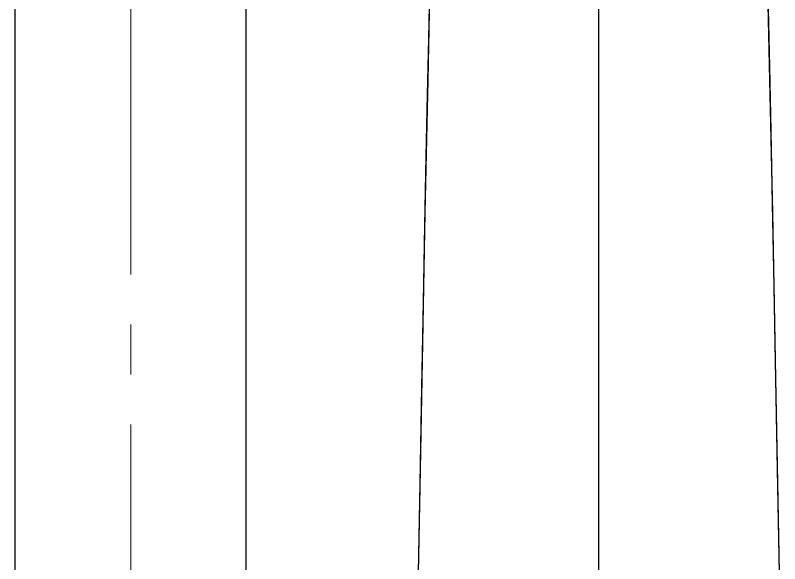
# Model space of a CAD drawing. Extents: x 0 to 3160, y 0 to 2315.
# Drawn here: x 919.9 to 992.7, y 841.7 to 894 of the extents above; entities that cross this region are included whole.
import ezdxf

# ---------------------------------------------------------------- set-up
doc = ezdxf.new("R2010")
doc.units = 0
doc.header["$LTSCALE"] = 3
doc.header["$MEASUREMENT"] = 0
doc.linetypes.add('CENTER2', pattern=[28.575, 19.05, -3.175, 3.175, -3.175])
doc.layers.add('Cneter', color=1, linetype='CENTER2', lineweight=13)
doc.layers.add('DEF_LAYER_ASSEM_MEMBER', color=7, linetype='CONTINUOUS')
doc.layers.add('MEMBER', color=7, linetype='CONTINUOUS')

msp = doc.modelspace()

# ---------------------------------------------------------------- linework, layer by layer
at = {"layer": 'Cneter', "lineweight": 5, "ltscale": 0.5}
msp.add_line((930.904, 1112.17), (930.904, 556.634), dxfattribs=at)
at = {"layer": 'DEF_LAYER_ASSEM_MEMBER', "color": 7, "linetype": 'Continuous'}
for p, q in [((919.904, 836.427), (919.904, 1105.42)), ((941.904, 836.045), (941.904, 978.462))]:
    msp.add_line(p, q, dxfattribs=at)
at = {"layer": 'MEMBER', "color": 9, "linetype": 'Continuous'}
msp.add_line((975.498, 839.135), (975.498, 962.914), dxfattribs=at)
at = {"layer": 'MEMBER', "color": 7, "linetype": 'Continuous'}
for points in [[(961.018, 965.457), (960.767, 954.836), (960.425, 940.978), (960.093, 927.341), (959.777, 913.946), (959.476, 900.78), (959.195, 887.841), (958.934, 875.166), (958.692, 862.78), (958.468, 850.7), (958.265, 839.135)], [(992.732, 839.135), (992.528, 850.713), (992.304, 862.794), (992.062, 875.18), (991.801, 887.855), (991.52, 900.794), (991.219, 913.959), (990.903, 927.353), (990.571, 940.99), (990.229, 954.846), (989.978, 965.457)]]:
    msp.add_lwpolyline(points, dxfattribs=at)
at = {"layer": 'MEMBER', "color": 9, "linetype": 'Continuous'}
for points in [[(990.461, 944.448), (990.528, 941.764), (990.594, 939.095), (990.66, 936.426), (990.726, 933.745), (990.791, 931.059), (990.856, 928.38), (990.922, 925.633), (990.994, 922.634), (991.074, 919.265), (991.16, 915.586), (991.25, 911.749), (991.34, 907.851), (991.432, 903.816), (991.53, 899.444), (991.637, 894.574), (991.755, 889.098), (991.883, 882.945), (992.023, 876.042), (992.176, 868.249), (992.344, 859.393), (992.525, 849.401), (992.701, 839.135)], [(958.295, 839.135), (958.471, 849.372), (958.636, 858.508), (958.79, 866.665), (958.932, 873.965), (959.064, 880.536), (959.186, 886.453), (959.299, 891.766), (959.402, 896.55)]]:
    msp.add_lwpolyline(points, dxfattribs=at)

doc.saveas('drawing.dxf')
